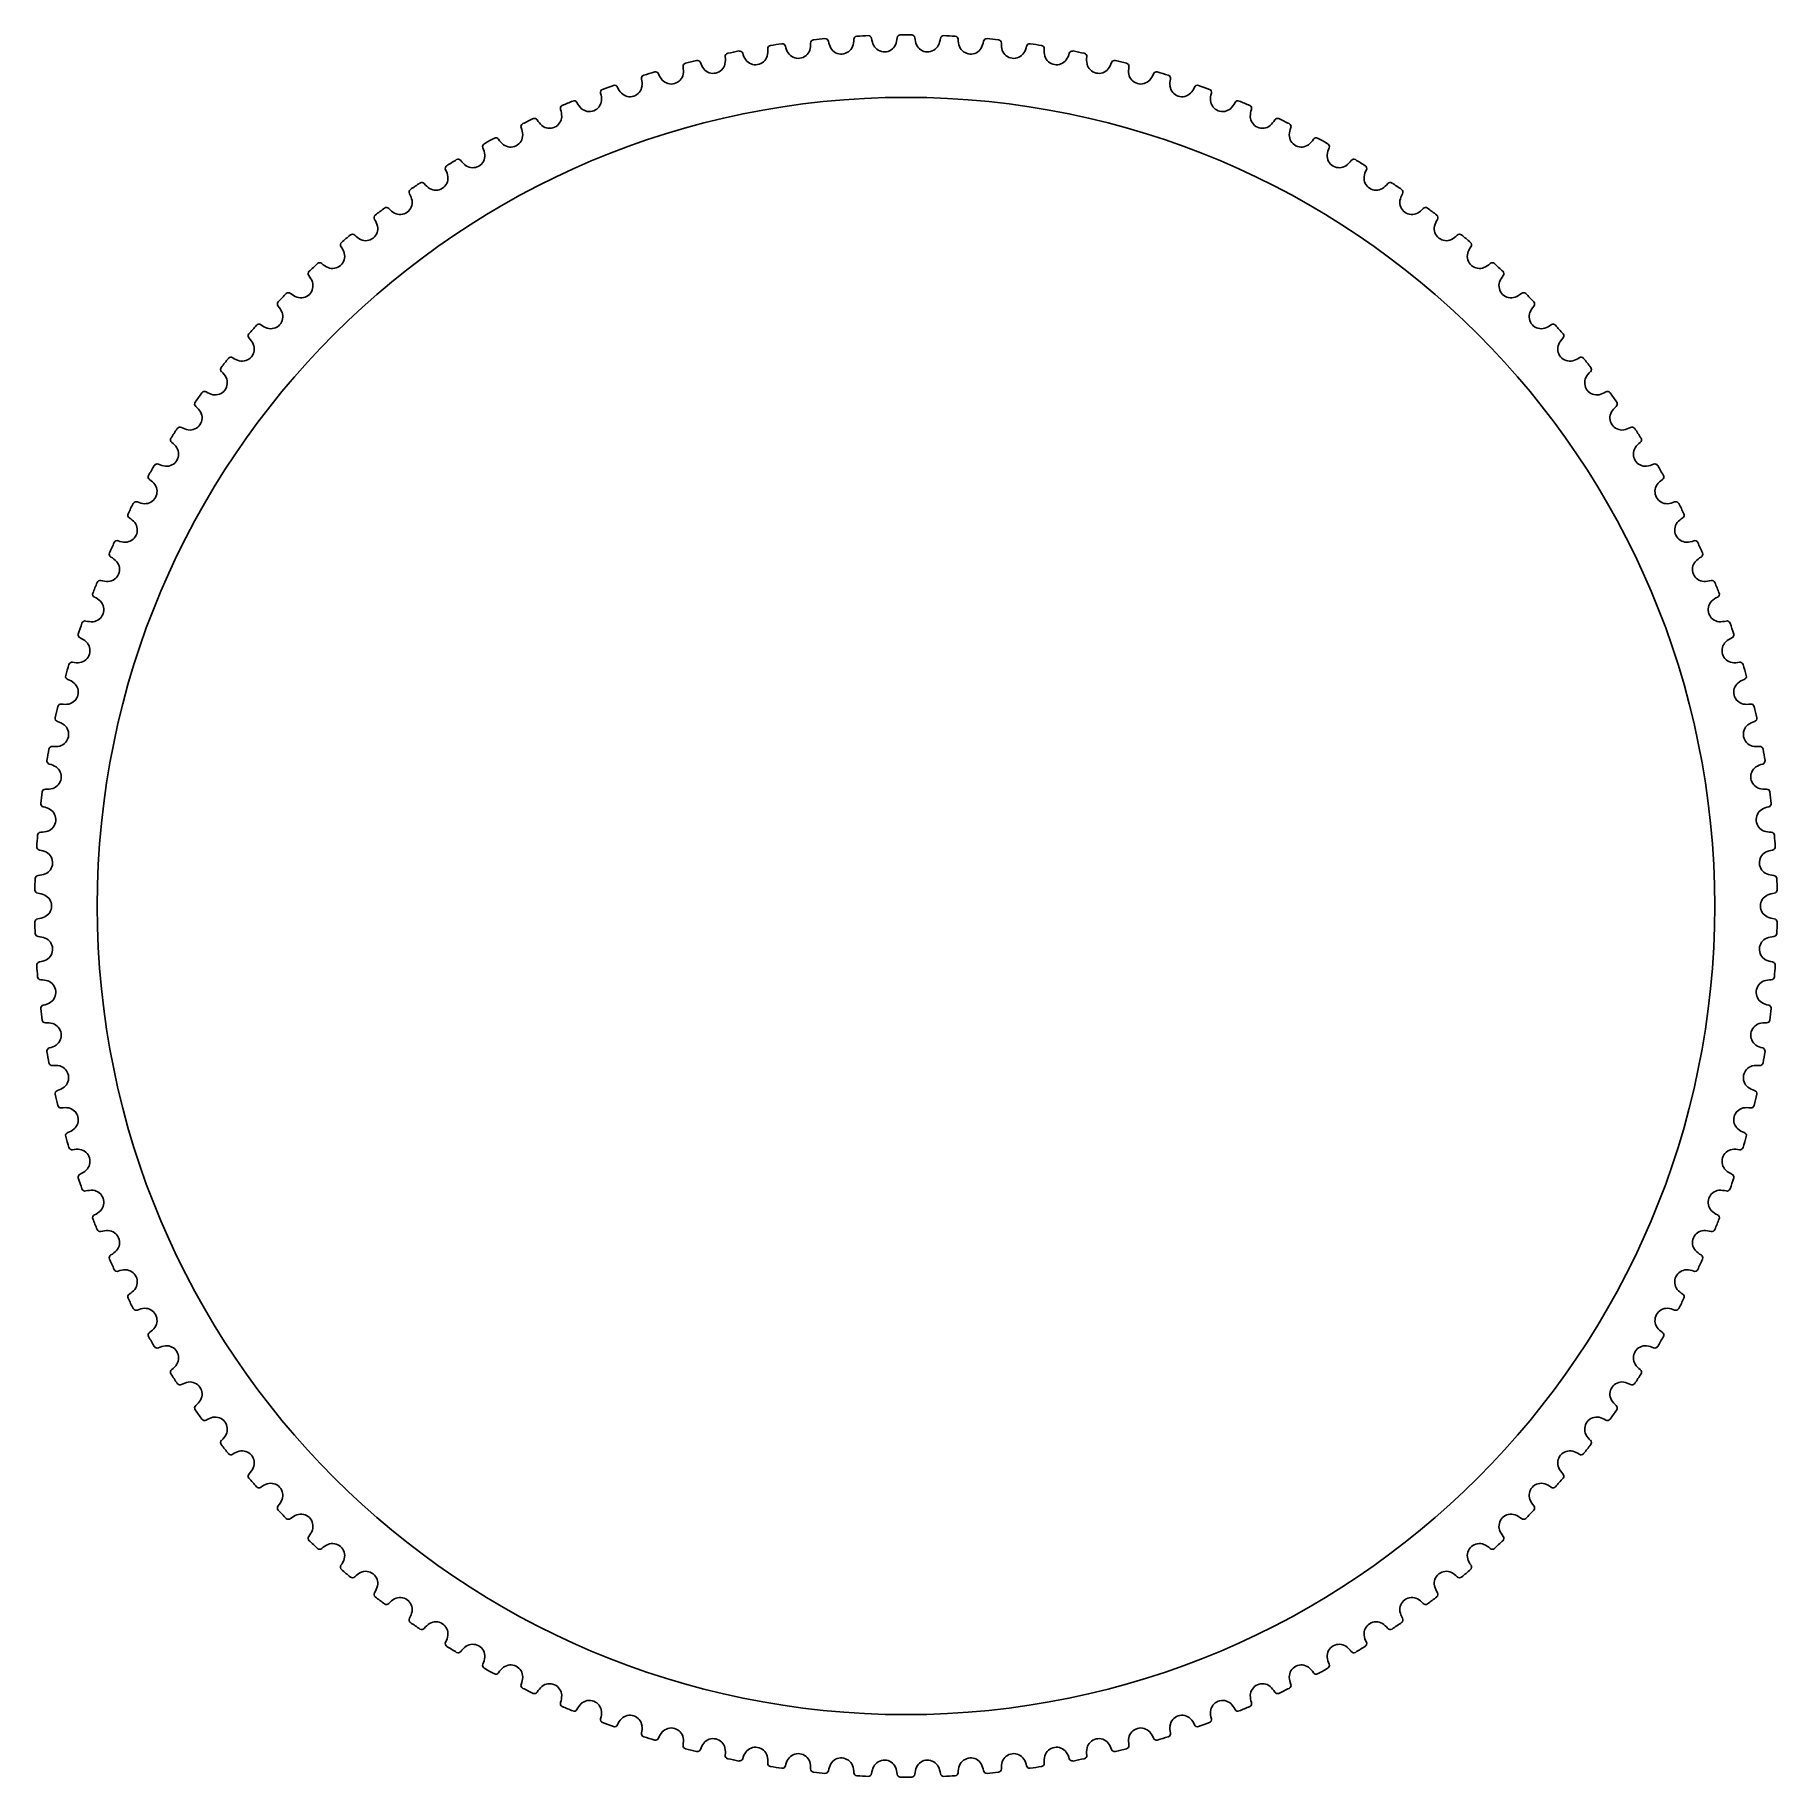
# Model space of a CAD drawing. Header units: millimetres. Extents: x 0.3 to 80, y 0.2 to 80.
import ezdxf

# ---------------------------------------------------------------- set-up
doc = ezdxf.new("R2010")
doc.units = ezdxf.units.MM

msp = doc.modelspace()

# ---------------------------------------------------------------- linework, layer by layer
msp.add_circle((40.107, 40.107), 37)
for centre, radius, start, end in [((35.895, 79.594), 0.15, 97.14286, 179.71145), ((40.106, 40.115), 39.853, 95.33548, 96.09309), ((36.412, 79.646), 0.15, 11.71712, 94.28571), ((36.719, 79.777), 1, -20.09127, -0.81313), ((37.868, 79.755), 0.15, 94.28571, 176.85431), ((40.107, 40.115), 39.853, 92.47834, 93.23595), ((38.387, 79.781), 0.15, 8.85998, 91.42857), ((39.529, 79.918), 1, -173.47258, -154.19445), ((38.7, 79.897), 1, -22.94841, -3.67027), ((39.847, 79.817), 0.15, 91.42857, 173.99716), ((40.107, 40.115), 39.853, 89.6212, 90.3788), ((40.367, 79.817), 0.15, 6.00284, 88.57143), ((41.514, 79.897), 1, -176.32973, -157.05159), ((40.685, 79.918), 1, -25.80555, -6.52742), ((41.827, 79.781), 0.15, 88.57143, 171.14002), ((40.107, 40.115), 39.853, 86.76405, 87.52166), ((42.346, 79.755), 0.15, 3.14569, 85.71429), ((43.496, 79.777), 1, -179.18687, -159.90873), ((43.802, 79.646), 0.15, 85.71429, 168.28288), ((40.108, 40.115), 39.853, 83.90691, 84.66452), ((44.319, 79.594), 0.15, 0.28855, 82.85714), ((30.844, 78.829), 1, -11.51984, 7.7583), ((31.984, 78.978), 0.15, 102.85714, -174.57427), ((40.105, 40.115), 39.853, 101.04977, 101.80738), ((32.493, 79.081), 0.15, 17.43141, 100), ((33.602, 79.387), 1, -164.90116, -145.62302), ((33.222, 79.153), 0.555, -80, -16.56505), ((32.786, 79.243), 1, -14.37698, 4.90116), ((33.932, 79.335), 0.15, 100, -177.43141), ((40.106, 40.115), 39.853, 98.19262, 98.95023), ((34.445, 79.412), 0.15, 14.57427, 97.14286), ((35.568, 79.662), 1, -167.7583, -148.48016), ((35.177, 79.447), 0.555, -146.29209, -82.85714), ((35.177, 79.447), 0.555, -82.85714, -19.42219), ((34.745, 79.559), 1, -17.23413, 2.04401), ((37.545, 79.839), 1, -170.61544, -151.3373), ((37.144, 79.644), 0.555, -149.14923, -85.71429), ((37.144, 79.644), 0.555, -85.71429, -22.27934), ((39.119, 79.743), 0.555, -152.00638, -88.57143), ((39.119, 79.743), 0.555, -88.57143, -25.13648), ((41.095, 79.743), 0.555, -154.86352, -91.42857), ((41.095, 79.743), 0.555, -91.42857, -27.99362), ((43.07, 79.644), 0.555, -157.72066, -94.28571), ((43.07, 79.644), 0.555, -94.28571, -30.85077), ((42.669, 79.839), 1, -28.6627, -9.38456), ((45.469, 79.559), 1, 177.95599, -162.76587), ((45.037, 79.447), 0.555, -160.57781, -97.14286), ((45.037, 79.447), 0.555, -97.14286, -33.70791), ((44.646, 79.662), 1, -31.51984, -12.2417), ((45.769, 79.412), 0.15, 82.85714, 165.42573), ((40.108, 40.115), 39.853, 81.04977, 81.80738), ((46.282, 79.335), 0.15, -2.56859, 80), ((47.429, 79.243), 1, 175.09884, -165.62302), ((46.992, 79.153), 0.555, -163.43495, -100), ((46.612, 79.387), 1, -34.37698, -15.09884), ((47.721, 79.081), 0.15, 80, 162.56859), ((40.109, 40.115), 39.853, 78.19262, 78.95023), ((48.23, 78.978), 0.15, -5.42573, 77.14286), ((49.37, 78.829), 1, 172.2417, -168.48016), ((40.105, 40.115), 39.853, 106.76405, 107.52166), ((28.65, 78.13), 0.15, 23.14569, 105.71429), ((29.723, 78.544), 1, -159.18687, -139.90873), ((29.369, 78.273), 0.555, -74.28571, -10.85077), ((30.057, 78.525), 0.15, 105.71429, -171.71712), ((28.925, 78.319), 1, -8.6627, 10.61544), ((40.105, 40.115), 39.853, 103.90691, 104.66452), ((30.56, 78.653), 0.15, 20.28855, 102.85714), ((31.652, 79.014), 1, -162.04401, -142.76587), ((31.285, 78.761), 0.555, -140.57781, -77.14286), ((31.285, 78.761), 0.555, -77.14286, -13.70791), ((33.222, 79.153), 0.555, -143.43495, -80), ((46.992, 79.153), 0.555, -100, -36.56505), ((48.93, 78.761), 0.555, -166.29209, -102.85714), ((48.93, 78.761), 0.555, -102.85714, -39.42219), ((48.562, 79.014), 1, -37.23413, -17.95599), ((49.654, 78.653), 0.15, 77.14286, 159.71145), ((40.109, 40.115), 39.853, 75.33548, 76.09309), ((50.158, 78.525), 0.15, -8.28288, 74.28571), ((51.289, 78.319), 1, 169.38456, -171.3373), ((50.845, 78.273), 0.555, -169.14923, -105.71429), ((50.491, 78.544), 1, -40.09127, -20.81313), ((51.564, 78.13), 0.15, 74.28571, 156.85431), ((40.109, 40.115), 39.853, 72.47834, 73.23595), ((26.281, 77.334), 0.15, 111.42857, -166.00284), ((40.104, 40.115), 39.853, 109.6212, 110.3788), ((26.769, 77.511), 0.15, 26.00284, 108.57143), ((27.82, 77.978), 1, -156.32973, -137.05159), ((27.48, 77.691), 0.555, -71.42857, -7.99362), ((28.154, 77.976), 0.15, 108.57143, -168.85998), ((27.034, 77.714), 1, -5.80555, 13.47258), ((29.369, 78.273), 0.555, -137.72066, -74.28571), ((50.845, 78.273), 0.555, -105.71429, -42.27934), ((52.06, 77.976), 0.15, -11.14002, 71.42857), ((53.18, 77.714), 1, 166.52742, -174.19445), ((52.734, 77.691), 0.555, -172.00638, -108.57143), ((52.394, 77.978), 1, -42.94841, -23.67027), ((53.445, 77.511), 0.15, 71.42857, 153.99716), ((40.11, 40.115), 39.853, 69.6212, 70.3788), ((53.933, 77.334), 0.15, -13.99716, 68.57143), ((24.443, 76.598), 0.15, 114.28571, -163.14569), ((23.355, 76.226), 1, -0.09127, 19.18687), ((40.104, 40.114), 39.853, 112.47834, 113.23595), ((24.922, 76.8), 0.15, 28.85998, 111.42857), ((25.948, 77.319), 1, -153.47258, -134.19445), ((25.622, 77.014), 0.555, -132.00638, -68.57143), ((25.622, 77.014), 0.555, -68.57143, -5.13648), ((25.176, 77.016), 1, -2.94841, 16.32973), ((27.48, 77.691), 0.555, -134.86352, -71.42857), ((52.734, 77.691), 0.555, -108.57143, -45.13648), ((55.038, 77.016), 1, 163.67027, -177.05159), ((54.592, 77.014), 0.555, -174.86352, -111.42857), ((54.592, 77.014), 0.555, -111.42857, -47.99362), ((54.266, 77.319), 1, -45.80555, -26.52742), ((55.293, 76.8), 0.15, 68.57143, 151.14002), ((40.11, 40.114), 39.853, 66.76405, 67.52166), ((55.771, 76.598), 0.15, -16.85431, 65.71429), ((56.859, 76.226), 1, 160.81313, -179.90873), ((22.643, 75.772), 0.15, 117.14286, -160.28855), ((40.104, 40.114), 39.853, 115.33548, 116.09309), ((23.111, 75.997), 0.15, 31.71712, 114.28571), ((24.11, 76.567), 1, -150.61544, -131.3373), ((23.8, 76.246), 0.555, -129.14923, -65.71429), ((23.8, 76.246), 0.555, -65.71429, -2.27934), ((56.414, 76.246), 0.555, -177.72066, -114.28571), ((56.414, 76.246), 0.555, -114.28571, -50.85077), ((56.104, 76.567), 1, -48.6627, -29.38456), ((57.103, 75.997), 0.15, 65.71429, 148.28288), ((40.11, 40.114), 39.853, 63.90691, 64.66452), ((57.571, 75.772), 0.15, -19.71145, 62.85714), ((20.887, 74.857), 0.15, 120, -157.43141), ((40.103, 40.114), 39.853, 118.19262, 118.95023), ((21.344, 75.106), 0.15, 34.57427, 117.14286), ((22.313, 75.724), 1, -147.7583, -128.48016), ((22.019, 75.389), 0.555, -126.29209, -62.85714), ((22.019, 75.389), 0.555, -62.85714, 0.57781), ((21.575, 75.346), 1, 2.76587, 22.04401), ((58.639, 75.346), 1, 157.95599, 177.23413), ((58.195, 75.389), 0.555, 179.42219, -117.14286), ((58.195, 75.389), 0.555, -117.14286, -53.70791), ((57.901, 75.724), 1, -51.51984, -32.2417), ((58.87, 75.106), 0.15, 62.85714, 145.42573), ((40.111, 40.114), 39.853, 61.04977, 61.80738), ((59.327, 74.857), 0.15, -22.56859, 60), ((40.103, 40.114), 39.853, 121.04977, 121.80738), ((19.622, 74.127), 0.15, 37.43141, 120), ((20.56, 74.793), 1, -144.90116, -125.62302), ((20.283, 74.443), 0.555, -60, 3.43495), ((19.842, 74.379), 1, 5.62302, 24.90116), ((59.931, 74.443), 0.555, 176.56505, -120), ((60.372, 74.379), 1, 155.09884, 174.37698), ((59.654, 74.793), 1, -54.37698, -35.09884), ((60.592, 74.127), 0.15, 60, 142.56859), ((40.111, 40.114), 39.853, 58.19262, 58.95023), ((18.596, 73.412), 0.555, -57.14286, 6.29209), ((19.179, 73.856), 0.15, 122.85714, -154.57427), ((18.159, 73.326), 1, 8.48016, 27.7583), ((20.283, 74.443), 0.555, -123.43495, -60), ((59.931, 74.443), 0.555, -120, -56.56505), ((61.618, 73.412), 0.555, 173.70791, -122.85714), ((62.055, 73.326), 1, 152.2417, 171.51984), ((61.035, 73.856), 0.15, -25.42573, 57.14286), ((17.523, 72.771), 0.15, 125.71429, -151.71712), ((16.53, 72.19), 1, 11.3373, 30.61544), ((40.103, 40.114), 39.853, 123.90691, 124.66452), ((17.952, 73.063), 0.15, 40.28855, 122.85714), ((18.855, 73.775), 1, -142.04401, -122.76587), ((18.596, 73.412), 0.555, -120.57781, -57.14286), ((61.618, 73.412), 0.555, -122.85714, -59.42219), ((61.359, 73.775), 1, -57.23413, -37.95599), ((62.262, 73.063), 0.15, 57.14286, 139.71145), ((40.112, 40.114), 39.853, 55.33548, 56.09309), ((63.684, 72.19), 1, 149.38456, 168.6627), ((62.691, 72.771), 0.15, -28.28288, 54.28571), ((40.102, 40.113), 39.853, 126.76405, 127.52166), ((16.337, 71.918), 0.15, 43.14569, 125.71429), ((17.203, 72.674), 1, -139.18687, -119.90873), ((16.963, 72.299), 0.555, -117.72066, -54.28571), ((16.963, 72.299), 0.555, -54.28571, 9.14923), ((63.251, 72.299), 0.555, 170.85077, -125.71429), ((63.251, 72.299), 0.555, -125.71429, -62.27934), ((63.011, 72.674), 1, -60.09127, -40.81313), ((63.877, 71.918), 0.15, 54.28571, 136.85431), ((40.112, 40.113), 39.853, 52.47834, 53.23595), ((15.387, 71.105), 0.555, -51.42857, 12.00638), ((15.923, 71.604), 0.15, 128.57143, -148.85998), ((14.96, 70.975), 1, 14.19445, 33.47258), ((64.827, 71.105), 0.555, 167.99362, -128.57143), ((65.254, 70.975), 1, 146.52742, 165.80555), ((64.291, 71.604), 0.15, -31.14002, 51.42857), ((14.383, 70.36), 0.15, 131.42857, -146.00284), ((13.453, 69.684), 1, 17.05159, 36.32973), ((40.102, 40.113), 39.853, 129.6212, 130.3788), ((14.781, 70.694), 0.15, 46.00284, 128.57143), ((15.608, 71.492), 1, -136.32973, -117.05159), ((15.387, 71.105), 0.555, -114.86352, -51.42857), ((64.827, 71.105), 0.555, -128.57143, -65.13648), ((64.606, 71.492), 1, -62.94841, -43.67027), ((65.433, 70.694), 0.15, 51.42857, 133.99716), ((40.112, 40.113), 39.853, 49.6212, 50.3788), ((66.761, 69.684), 1, 143.67027, 162.94841), ((65.831, 70.36), 0.15, -33.99716, 48.57143), ((40.102, 40.113), 39.853, 132.47834, 133.23595), ((13.288, 69.393), 0.15, 48.85998, 131.42857), ((14.074, 70.232), 1, -133.47258, -114.19445), ((13.872, 69.834), 0.555, -112.00638, -48.57143), ((13.872, 69.834), 0.555, -48.57143, 14.86352), ((66.342, 69.834), 0.555, 165.13648, -131.42857), ((66.342, 69.834), 0.555, -131.42857, -67.99362), ((66.14, 70.232), 1, -65.80555, -46.52742), ((66.926, 69.393), 0.15, 48.57143, 131.14002), ((40.112, 40.113), 39.853, 46.76405, 47.52166), ((12.907, 69.04), 0.15, 134.28571, -143.14569), ((12.012, 68.318), 1, 19.90873, 39.18687), ((12.423, 68.49), 0.555, -45.71429, 17.72066), ((67.791, 68.49), 0.555, 162.27934, -134.28571), ((68.202, 68.318), 1, 140.81313, 160.09127), ((67.307, 69.04), 0.15, -36.85431, 45.71429), ((40.101, 40.113), 39.853, 135.33548, 136.09309), ((11.861, 68.02), 0.15, 51.71712, 134.28571), ((12.605, 68.897), 1, -130.61544, -111.3373), ((12.423, 68.49), 0.555, -109.14923, -45.71429), ((67.791, 68.49), 0.555, -134.28571, -70.85077), ((67.609, 68.897), 1, -68.6627, -49.38456), ((68.353, 68.02), 0.15, 45.71429, 128.28288), ((40.113, 40.113), 39.853, 43.90691, 44.66452), ((11.498, 67.648), 0.15, 137.14286, -140.28855), ((10.64, 66.883), 1, 22.76587, 42.04401), ((11.043, 67.075), 0.555, -42.85714, 20.57781), ((69.171, 67.075), 0.555, 159.42219, -137.14286), ((69.574, 66.883), 1, 137.95599, 157.23413), ((68.716, 67.648), 0.15, -39.71145, 42.85714), ((10.161, 66.188), 0.15, 140, -137.43141), ((40.101, 40.112), 39.853, 138.19262, 138.95023), ((10.505, 66.577), 0.15, 54.57427, 137.14286), ((11.204, 67.49), 1, -127.7583, -108.48016), ((11.043, 67.075), 0.555, -106.29209, -42.85714), ((69.171, 67.075), 0.555, -137.14286, -73.70791), ((69.01, 67.49), 1, -71.51984, -52.2417), ((69.709, 66.577), 0.15, 42.85714, 125.42573), ((40.113, 40.112), 39.853, 41.04977, 41.80738), ((70.053, 66.188), 0.15, -42.56859, 40), ((9.342, 65.381), 1, 25.62302, 44.90116), ((9.735, 65.592), 0.555, -40, 23.43495), ((70.479, 65.592), 0.555, 156.56505, -140), ((70.872, 65.381), 1, 135.09884, 154.37698), ((8.898, 64.663), 0.15, 142.85714, -134.57427), ((40.101, 40.112), 39.853, 141.04977, 141.80738), ((9.222, 65.069), 0.15, 57.43141, 140), ((9.875, 66.016), 1, -124.90116, -105.62302), ((9.735, 65.592), 0.555, -103.43495, -40), ((70.479, 65.592), 0.555, -140, -76.56505), ((70.339, 66.016), 1, -74.37698, -55.09884), ((70.992, 65.069), 0.15, 40, 122.56859), ((40.113, 40.112), 39.853, 38.19262, 38.95023), ((71.316, 64.663), 0.15, -45.42573, 37.14286), ((8.121, 63.816), 1, 28.48016, 47.7583), ((8.502, 64.047), 0.555, -37.14286, 26.29209), ((71.712, 64.047), 0.555, 153.70791, -142.85714), ((72.093, 63.816), 1, 132.2417, 151.51984), ((7.713, 63.077), 0.15, 145.71429, -131.71712), ((40.101, 40.112), 39.853, 143.90691, 144.66452), ((8.016, 63.499), 0.15, 60.28855, 142.85714), ((8.621, 64.476), 1, -122.04401, -102.76587), ((8.502, 64.047), 0.555, -100.57781, -37.14286), ((71.712, 64.047), 0.555, -142.85714, -79.42219), ((71.593, 64.476), 1, -77.23413, -57.95599), ((72.198, 63.499), 0.15, 37.14286, 119.71145), ((40.114, 40.112), 39.853, 35.33548, 36.09309), ((72.501, 63.077), 0.15, -48.28288, 34.28571), ((6.979, 62.192), 1, 31.3373, 50.61544), ((7.348, 62.442), 0.555, -34.28571, 29.14923), ((72.866, 62.442), 0.555, 150.85077, -145.71429), ((73.235, 62.192), 1, 129.38456, 148.6627), ((6.609, 61.433), 0.15, 148.57143, -128.85998), ((40.1, 40.111), 39.853, 146.76405, 147.52166), ((6.89, 61.87), 0.15, 63.14569, 145.71429), ((7.446, 62.877), 1, -119.18687, -99.90873), ((7.348, 62.442), 0.555, -97.72066, -34.28571), ((72.866, 62.442), 0.555, -145.71429, -82.27934), ((72.768, 62.877), 1, -80.09127, -60.81313), ((73.324, 61.87), 0.15, 34.28571, 116.85431), ((40.114, 40.111), 39.853, 32.47834, 33.23595), ((73.606, 61.433), 0.15, -51.14002, 31.42857), ((5.919, 60.513), 1, 34.19445, 53.47258), ((6.276, 60.781), 0.555, -31.42857, 32.00638), ((73.938, 60.781), 0.555, 147.99362, -148.57143), ((74.295, 60.513), 1, 126.52742, 145.80555), ((5.587, 59.737), 0.15, 151.42857, -126.00284), ((40.1, 40.111), 39.853, 149.6212, 150.3788), ((5.847, 60.187), 0.15, 66.00284, 148.57143), ((6.351, 61.22), 1, -116.32973, -97.05159), ((6.276, 60.781), 0.555, -94.86352, -31.42857), ((73.938, 60.781), 0.555, -148.57143, -85.13648), ((73.863, 61.22), 1, -82.94841, -63.67027), ((74.367, 60.187), 0.15, 31.42857, 113.99716), ((40.114, 40.111), 39.853, 29.6212, 30.3788), ((74.627, 59.737), 0.15, -53.99716, 28.57143), ((4.945, 58.784), 1, 37.05159, 56.32973), ((5.287, 59.069), 0.555, -28.57143, 34.86352), ((74.927, 59.069), 0.555, 145.13648, -151.42857), ((75.27, 58.784), 1, 123.67027, 142.94841), ((40.1, 40.111), 39.853, 152.47834, 153.23595), ((4.889, 58.454), 0.15, 68.85998, 151.42857), ((5.341, 59.512), 1, -113.47258, -94.19445), ((5.287, 59.069), 0.555, -92.00638, -28.57143), ((74.927, 59.069), 0.555, -151.42857, -87.99362), ((74.873, 59.512), 1, -85.80555, -66.52742), ((75.326, 58.454), 0.15, 28.57143, 111.14002), ((40.114, 40.111), 39.853, 26.76405, 27.52166), ((4.652, 57.992), 0.15, 154.28571, -123.14569), ((4.057, 57.008), 1, 39.90873, 59.18687), ((4.385, 57.31), 0.555, -25.71429, 37.72066), ((75.829, 57.31), 0.555, 142.27934, -154.28571), ((76.157, 57.008), 1, 120.81313, 140.09127), ((75.563, 57.992), 0.15, -56.85431, 25.71429), ((40.1, 40.11), 39.853, 155.33548, 156.09309), ((4.018, 56.676), 0.15, 71.71712, 154.28571), ((4.417, 57.754), 1, -110.61544, -91.3373), ((4.385, 57.31), 0.555, -89.14923, -25.71429), ((75.829, 57.31), 0.555, -154.28571, -90.85077), ((75.797, 57.754), 1, -88.6627, -69.38456), ((76.196, 56.676), 0.15, 25.71429, 108.28288), ((40.114, 40.11), 39.853, 23.90691, 24.66452), ((3.804, 56.203), 0.15, 157.14286, -120.28855), ((3.26, 55.19), 1, 42.76587, 62.04401), ((3.572, 55.508), 0.555, -22.85714, 40.57781), ((76.642, 55.508), 0.555, 139.42219, -157.14286), ((76.954, 55.19), 1, 117.95599, 137.23413), ((76.41, 56.203), 0.15, -59.71145, 22.85714), ((3.572, 55.508), 0.555, -86.29209, -22.85714), ((76.642, 55.508), 0.555, -157.14286, -93.70791), ((3.047, 54.373), 0.15, 160, -117.43141), ((40.1, 40.11), 39.853, 158.19262, 158.95023), ((2.554, 53.334), 1, 45.62302, 64.90116), ((3.237, 54.857), 0.15, 74.57427, 157.14286), ((3.582, 55.954), 1, -107.7583, -88.48016), ((76.632, 55.954), 1, -91.51984, -72.2417), ((76.977, 54.857), 0.15, 22.85714, 105.42573), ((77.66, 53.334), 1, 115.09884, 134.37698), ((40.114, 40.11), 39.853, 21.04977, 21.80738), ((77.167, 54.373), 0.15, -62.56859, 20), ((2.85, 53.667), 0.555, -83.43495, -20), ((2.85, 53.667), 0.555, -20, 43.43495), ((77.364, 53.667), 0.555, 136.56505, -160), ((77.364, 53.667), 0.555, -160, -96.56505), ((40.1, 40.11), 39.853, 161.04977, 161.80738), ((2.547, 53), 0.15, 77.43141, 160), ((2.837, 54.113), 1, -104.90116, -85.62302), ((77.377, 54.113), 1, -94.37698, -75.09884), ((77.667, 53), 0.15, 20, 102.56859), ((40.115, 40.11), 39.853, 18.19262, 18.95023), ((2.382, 52.508), 0.15, 162.85714, -114.57427), ((1.941, 51.446), 1, 48.48016, 67.7583), ((2.22, 51.794), 0.555, -17.14286, 46.29209), ((77.994, 51.794), 0.555, 133.70791, -162.85714), ((78.273, 51.446), 1, 112.2417, 131.51984), ((77.832, 52.508), 0.15, -65.42573, 17.14286), ((40.099, 40.109), 39.853, 163.90691, 164.66452), ((1.951, 51.112), 0.15, 80.28855, 162.85714), ((2.185, 52.238), 1, -102.04401, -82.76587), ((2.22, 51.794), 0.555, -80.57781, -17.14286), ((77.994, 51.794), 0.555, -162.85714, -99.42219), ((78.029, 52.238), 1, -97.23413, -77.95599), ((78.263, 51.112), 0.15, 17.14286, 99.71145), ((40.115, 40.109), 39.853, 15.33548, 16.09309), ((1.811, 50.612), 0.15, 165.71429, -111.71712), ((1.423, 49.529), 1, 51.3373, 70.61544), ((1.685, 49.89), 0.555, -14.28571, 49.14923), ((78.529, 49.89), 0.555, 130.85077, -165.71429), ((78.791, 49.529), 1, 109.38456, 128.6627), ((78.403, 50.612), 0.15, -68.28288, 14.28571), ((1.685, 49.89), 0.555, -77.72066, -14.28571), ((78.529, 49.89), 0.555, -165.71429, -102.27934), ((1.335, 48.69), 0.15, 168.57143, -108.85998), ((40.099, 40.109), 39.853, 166.76405, 167.52166), ((1.45, 49.197), 0.15, 83.14569, 165.71429), ((1.628, 50.333), 1, -99.18687, -79.90873), ((78.586, 50.333), 1, -100.09127, -80.81313), ((78.764, 49.197), 0.15, 14.28571, 96.85431), ((40.115, 40.109), 39.853, 12.47834, 13.23595), ((78.879, 48.69), 0.15, -71.14002, 11.42857), ((1.002, 47.59), 1, 54.19445, 73.47258), ((1.245, 47.963), 0.555, -74.86352, -11.42857), ((1.245, 47.963), 0.555, -11.42857, 52.00638), ((78.969, 47.963), 0.555, 127.99362, -168.57143), ((78.969, 47.963), 0.555, -168.57143, -105.13648), ((79.212, 47.59), 1, 106.52742, 125.80555), ((40.099, 40.108), 39.853, 169.6212, 170.3788), ((1.045, 47.258), 0.15, 86.00284, 168.57143), ((1.166, 48.402), 1, -96.32973, -77.05159), ((79.048, 48.402), 1, -102.94841, -83.67027), ((79.169, 47.258), 0.15, 11.42857, 93.99716), ((40.115, 40.108), 39.853, 9.6212, 10.3788), ((0.955, 46.747), 0.15, 171.42857, -106.00284), ((0.677, 45.631), 1, 57.05159, 76.32973), ((0.902, 46.016), 0.555, -8.57143, 54.86352), ((79.312, 46.016), 0.555, 125.13648, -171.42857), ((79.537, 45.631), 1, 103.67027, 122.94841), ((79.259, 46.747), 0.15, -73.99716, 8.57143), ((0.737, 45.302), 0.15, 88.85998, 171.42857), ((0.801, 46.451), 1, -93.47258, -74.19445), ((0.902, 46.016), 0.555, -72.00638, -8.57143), ((79.312, 46.016), 0.555, -171.42857, -107.99362), ((79.413, 46.451), 1, -105.80555, -86.52742), ((79.477, 45.302), 0.15, 8.57143, 91.14002), ((0.673, 44.787), 0.15, 174.28571, -103.14569), ((40.099, 40.108), 39.853, 172.47834, 173.23595), ((79.541, 44.787), 0.15, -76.85431, 5.71429), ((40.115, 40.108), 39.853, 6.76405, 7.52166), ((0.451, 43.659), 1, 59.90873, 79.18687), ((0.656, 44.055), 0.555, -69.14923, -5.71429), ((0.656, 44.055), 0.555, -5.71429, 57.72066), ((79.558, 44.055), 0.555, 122.27934, -174.28571), ((79.558, 44.055), 0.555, -174.28571, -110.85077), ((79.763, 43.659), 1, 100.81313, 120.09127), ((40.099, 40.108), 39.853, 175.33548, 176.09309), ((0.527, 43.334), 0.15, 91.71712, 174.28571), ((0.534, 44.483), 1, -90.61544, -71.3373), ((79.681, 44.483), 1, -108.6627, -89.38456), ((79.687, 43.334), 0.15, 5.71429, 88.28288), ((40.115, 40.108), 39.853, 3.90691, 4.66452), ((0.489, 42.816), 0.15, 177.14286, -100.28855), ((0.323, 41.678), 1, 62.76587, 82.04401), ((0.508, 42.083), 0.555, -2.85714, 60.57781), ((79.706, 42.083), 0.555, 119.42219, -177.14286), ((79.891, 41.678), 1, 97.95599, 117.23413), ((79.726, 42.816), 0.15, -79.71145, 2.85714), ((0.416, 41.357), 0.15, 94.57427, 177.14286), ((0.365, 42.505), 1, -87.7583, -68.48016), ((0.508, 42.083), 0.555, -66.29209, -2.85714), ((79.706, 42.083), 0.555, -177.14286, -113.70791), ((79.849, 42.505), 1, -111.51984, -92.2417), ((79.798, 41.357), 0.15, 2.85714, 85.42573), ((40.099, 40.107), 39.853, 178.19262, 178.95023), ((0.403, 40.837), 0.15, 180, -97.43141), ((0.294, 39.693), 1, 65.62302, 84.90116), ((79.92, 39.693), 1, 95.09884, 114.37698), ((79.811, 40.837), 0.15, -82.56859, 0), ((40.115, 40.107), 39.853, 1.04977, 1.80738), ((0.459, 40.107), 0.555, 0, 63.43495), ((0.459, 40.107), 0.555, -63.43495, 0), ((79.755, 40.107), 0.555, 116.56505, 180), ((79.755, 40.107), 0.555, 180, -116.56505), ((0.403, 39.377), 0.15, 97.43141, 180), ((40.099, 40.107), 39.853, -178.95023, -178.19262), ((0.294, 40.521), 1, -84.90116, -65.62302), ((79.92, 40.521), 1, -114.37698, -95.09884), ((79.811, 39.377), 0.15, 0, 82.56859), ((40.115, 40.107), 39.853, -1.80738, -1.04977), ((0.416, 38.857), 0.15, -177.14286, -94.57427), ((0.365, 37.709), 1, 68.48016, 87.7583), ((0.508, 38.131), 0.555, 2.85714, 66.29209), ((79.706, 38.131), 0.555, 113.70791, 177.14286), ((79.849, 37.709), 1, 92.2417, 111.51984), ((79.798, 38.857), 0.15, -85.42573, -2.85714), ((0.489, 37.399), 0.15, 100.28855, -177.14286), ((0.323, 38.536), 1, -82.04401, -62.76587), ((0.508, 38.131), 0.555, -60.57781, 2.85714), ((79.706, 38.131), 0.555, 177.14286, -119.42219), ((79.891, 38.536), 1, -117.23413, -97.95599), ((79.726, 37.399), 0.15, -2.85714, 79.71145), ((40.099, 40.106), 39.853, -176.09309, -175.33548), ((0.527, 36.88), 0.15, -174.28571, -91.71712), ((0.534, 35.731), 1, 71.3373, 90.61544), ((0.656, 36.159), 0.555, 5.71429, 69.14923), ((79.558, 36.159), 0.555, 110.85077, 174.28571), ((79.681, 35.731), 1, 89.38456, 108.6627), ((79.687, 36.88), 0.15, -88.28288, -5.71429), ((40.115, 40.106), 39.853, -4.66452, -3.90691), ((0.656, 36.159), 0.555, -57.72066, 5.71429), ((79.558, 36.159), 0.555, 174.28571, -122.27934), ((0.673, 35.427), 0.15, 103.14569, -174.28571), ((40.099, 40.106), 39.853, -173.23595, -172.47834), ((0.451, 36.555), 1, -79.18687, -59.90873), ((79.763, 36.555), 1, -120.09127, -100.81313), ((79.541, 35.427), 0.15, -5.71429, 76.85431), ((40.115, 40.106), 39.853, -7.52166, -6.76405), ((0.737, 34.912), 0.15, -171.42857, -88.85998), ((0.801, 33.763), 1, 74.19445, 93.47258), ((0.902, 34.198), 0.555, 8.57143, 72.00638), ((0.902, 34.198), 0.555, -54.86352, 8.57143), ((79.312, 34.198), 0.555, 171.42857, -125.13648), ((79.312, 34.198), 0.555, 107.99362, 171.42857), ((79.413, 33.763), 1, 86.52742, 105.80555), ((79.477, 34.912), 0.15, -91.14002, -8.57143), ((0.955, 33.467), 0.15, 106.00284, -171.42857), ((0.677, 34.583), 1, -76.32973, -57.05159), ((79.537, 34.583), 1, -122.94841, -103.67027), ((79.259, 33.467), 0.15, -8.57143, 73.99716), ((40.099, 40.106), 39.853, -170.3788, -169.6212), ((1.045, 32.956), 0.15, -168.57143, -86.00284), ((1.166, 31.812), 1, 77.05159, 96.32973), ((1.245, 32.251), 0.555, 11.42857, 74.86352), ((78.969, 32.251), 0.555, 105.13648, 168.57143), ((79.048, 31.812), 1, 83.67027, 102.94841), ((79.169, 32.956), 0.15, -93.99716, -11.42857), ((40.115, 40.106), 39.853, -10.3788, -9.6212), ((1.245, 32.251), 0.555, -52.00638, 11.42857), ((78.969, 32.251), 0.555, 168.57143, -127.99362), ((1.335, 31.524), 0.15, 108.85998, -168.57143), ((40.099, 40.105), 39.853, -167.52166, -166.76405), ((1.002, 32.625), 1, -73.47258, -54.19445), ((79.212, 32.625), 1, -125.80555, -106.52742), ((40.115, 40.105), 39.853, -13.23595, -12.47834), ((78.879, 31.524), 0.15, -11.42857, 71.14002), ((1.45, 31.017), 0.15, -165.71429, -83.14569), ((1.628, 29.881), 1, 79.90873, 99.18687), ((1.685, 30.324), 0.555, 14.28571, 77.72066), ((1.685, 30.324), 0.555, -49.14923, 14.28571), ((78.529, 30.324), 0.555, 165.71429, -130.85077), ((78.529, 30.324), 0.555, 102.27934, 165.71429), ((78.586, 29.881), 1, 80.81313, 100.09127), ((78.764, 31.017), 0.15, -96.85431, -14.28571), ((1.811, 29.602), 0.15, 111.71712, -165.71429), ((40.099, 40.105), 39.853, -164.66452, -163.90691), ((1.423, 30.685), 1, -70.61544, -51.3373), ((78.791, 30.685), 1, -128.6627, -109.38456), ((40.115, 40.105), 39.853, -16.09309, -15.33548), ((78.403, 29.602), 0.15, -14.28571, 68.28288), ((1.951, 29.102), 0.15, -162.85714, -80.28855), ((2.185, 27.976), 1, 82.76587, 102.04401), ((2.22, 28.421), 0.555, 17.14286, 80.57781), ((77.994, 28.421), 0.555, 99.42219, 162.85714), ((78.029, 27.976), 1, 77.95599, 97.23413), ((78.263, 29.102), 0.15, -99.71145, -17.14286), ((1.941, 28.768), 1, -67.7583, -48.48016), ((2.22, 28.421), 0.555, -46.29209, 17.14286), ((77.994, 28.421), 0.555, 162.85714, -133.70791), ((78.273, 28.768), 1, -131.51984, -112.2417), ((2.382, 27.706), 0.15, 114.57427, -162.85714), ((40.1, 40.105), 39.853, -161.80738, -161.04977), ((2.547, 27.214), 0.15, -160, -77.43141), ((77.667, 27.214), 0.15, -102.56859, -20), ((40.115, 40.105), 39.853, -18.95023, -18.19262), ((77.832, 27.706), 0.15, -17.14286, 65.42573), ((2.837, 26.101), 1, 85.62302, 104.90116), ((2.85, 26.547), 0.555, 20, 83.43495), ((2.85, 26.547), 0.555, -43.43495, 20), ((77.364, 26.547), 0.555, 160, -136.56505), ((77.364, 26.547), 0.555, 96.56505, 160), ((77.377, 26.101), 1, 75.09884, 94.37698), ((3.047, 25.841), 0.15, 117.43141, -160), ((40.1, 40.104), 39.853, -158.95023, -158.19262), ((2.554, 26.88), 1, -64.90116, -45.62302), ((77.66, 26.88), 1, -134.37698, -115.09884), ((40.114, 40.104), 39.853, -21.80738, -21.04977), ((77.167, 25.841), 0.15, -20, 62.56859), ((3.237, 25.358), 0.15, -157.14286, -74.57427), ((3.582, 24.261), 1, 88.48016, 107.7583), ((3.572, 24.706), 0.555, 22.85714, 86.29209), ((3.572, 24.706), 0.555, -40.57781, 22.85714), ((76.642, 24.706), 0.555, 157.14286, -139.42219), ((76.642, 24.706), 0.555, 93.70791, 157.14286), ((76.632, 24.261), 1, 72.2417, 91.51984), ((76.977, 25.358), 0.15, -105.42573, -22.85714), ((3.804, 24.012), 0.15, 120.28855, -157.14286), ((40.1, 40.104), 39.853, -156.09309, -155.33548), ((3.26, 25.024), 1, -62.04401, -42.76587), ((76.954, 25.024), 1, -137.23413, -117.95599), ((40.114, 40.104), 39.853, -24.66452, -23.90691), ((76.41, 24.012), 0.15, -22.85714, 59.71145), ((4.018, 23.538), 0.15, -154.28571, -71.71712), ((4.417, 22.46), 1, 91.3373, 110.61544), ((4.385, 22.904), 0.555, 25.71429, 89.14923), ((4.385, 22.904), 0.555, -37.72066, 25.71429), ((75.829, 22.904), 0.555, 154.28571, -142.27934), ((75.829, 22.904), 0.555, 90.85077, 154.28571), ((75.797, 22.46), 1, 69.38456, 88.6627), ((76.196, 23.538), 0.15, -108.28288, -25.71429), ((4.652, 22.222), 0.15, 123.14569, -154.28571), ((4.057, 23.206), 1, -59.18687, -39.90873), ((76.157, 23.206), 1, -140.09127, -120.81313), ((75.563, 22.222), 0.15, -25.71429, 56.85431), ((40.1, 40.103), 39.853, -153.23595, -152.47834), ((4.889, 21.76), 0.15, -151.42857, -68.85998), ((5.341, 20.703), 1, 94.19445, 113.47258), ((5.287, 21.145), 0.555, 28.57143, 92.00638), ((74.927, 21.145), 0.555, 87.99362, 151.42857), ((74.873, 20.703), 1, 66.52742, 85.80555), ((75.326, 21.76), 0.15, -111.14002, -28.57143), ((40.114, 40.103), 39.853, -27.52166, -26.76405), ((4.945, 21.43), 1, -56.32973, -37.05159), ((5.287, 21.145), 0.555, -34.86352, 28.57143), ((74.927, 21.145), 0.555, 151.42857, -145.13648), ((75.27, 21.43), 1, -142.94841, -123.67027), ((5.587, 20.477), 0.15, 126.00284, -151.42857), ((40.1, 40.103), 39.853, -150.3788, -149.6212), ((5.847, 20.027), 0.15, -148.57143, -66.00284), ((6.351, 18.994), 1, 97.05159, 116.32973), ((6.276, 19.433), 0.555, 31.42857, 94.86352), ((73.938, 19.433), 0.555, 85.13648, 148.57143), ((73.863, 18.994), 1, 63.67027, 82.94841), ((74.367, 20.027), 0.15, -113.99716, -31.42857), ((40.114, 40.103), 39.853, -30.3788, -29.6212), ((74.627, 20.477), 0.15, -28.57143, 53.99716), ((5.919, 19.701), 1, -53.47258, -34.19445), ((6.276, 19.433), 0.555, -32.00638, 31.42857), ((73.938, 19.433), 0.555, 148.57143, -147.99362), ((74.295, 19.701), 1, -145.80555, -126.52742), ((6.609, 18.781), 0.15, 128.85998, -148.57143), ((40.1, 40.103), 39.853, -147.52166, -146.76405), ((40.114, 40.103), 39.853, -33.23595, -32.47834), ((73.606, 18.781), 0.15, -31.42857, 51.14002), ((6.89, 18.344), 0.15, -145.71429, -63.14569), ((7.446, 17.337), 1, 99.90873, 119.18687), ((7.348, 17.773), 0.555, 34.28571, 97.72066), ((7.348, 17.773), 0.555, -29.14923, 34.28571), ((72.866, 17.773), 0.555, 145.71429, -150.85077), ((72.866, 17.773), 0.555, 82.27934, 145.71429), ((72.768, 17.337), 1, 60.81313, 80.09127), ((73.324, 18.344), 0.15, -116.85431, -34.28571), ((7.713, 17.137), 0.15, 131.71712, -145.71429), ((40.101, 40.102), 39.853, -144.66452, -143.90691), ((6.979, 18.022), 1, -50.61544, -31.3373), ((40.114, 40.102), 39.853, -36.09309, -35.33548), ((73.235, 18.022), 1, -148.6627, -129.38456), ((72.501, 17.137), 0.15, -34.28571, 48.28288), ((8.016, 16.716), 0.15, -142.85714, -60.28855), ((8.621, 15.738), 1, 102.76587, 122.04401), ((8.502, 16.167), 0.555, 37.14286, 100.57781), ((8.502, 16.167), 0.555, -26.29209, 37.14286), ((71.712, 16.167), 0.555, 142.85714, -153.70791), ((71.712, 16.167), 0.555, 79.42219, 142.85714), ((71.593, 15.738), 1, 57.95599, 77.23413), ((72.198, 16.716), 0.15, -119.71145, -37.14286), ((8.898, 15.551), 0.15, 134.57427, -142.85714), ((40.101, 40.102), 39.853, -141.80738, -141.04977), ((8.121, 16.398), 1, -47.7583, -28.48016), ((9.875, 14.199), 1, 105.62302, 124.90116), ((9.735, 14.622), 0.555, 40, 103.43495), ((70.479, 14.622), 0.555, 76.56505, 140), ((70.339, 14.199), 1, 55.09884, 74.37698), ((40.113, 40.102), 39.853, -38.95023, -38.19262), ((72.093, 16.398), 1, -151.51984, -132.2417), ((71.316, 15.551), 0.15, -37.14286, 45.42573), ((9.222, 15.145), 0.15, -140, -57.43141), ((9.342, 14.833), 1, -44.90116, -25.62302), ((9.735, 14.622), 0.555, -23.43495, 40), ((70.479, 14.622), 0.555, 140, -156.56505), ((70.872, 14.833), 1, -154.37698, -135.09884), ((70.992, 15.145), 0.15, -122.56859, -40), ((10.161, 14.026), 0.15, 137.43141, -140), ((40.101, 40.102), 39.853, -138.95023, -138.19262), ((11.204, 12.724), 1, 108.48016, 127.7583), ((11.043, 13.14), 0.555, 42.85714, 106.29209), ((69.171, 13.14), 0.555, 73.70791, 137.14286), ((69.01, 12.724), 1, 52.2417, 71.51984), ((40.113, 40.102), 39.853, -41.80738, -41.04977), ((70.053, 14.026), 0.15, -40, 42.56859), ((10.505, 13.637), 0.15, -137.14286, -54.57427), ((10.64, 13.331), 1, -42.04401, -22.76587), ((11.043, 13.14), 0.555, -20.57781, 42.85714), ((69.171, 13.14), 0.555, 137.14286, -159.42219), ((69.574, 13.331), 1, -157.23413, -137.95599), ((69.709, 13.637), 0.15, -125.42573, -42.85714), ((11.498, 12.566), 0.15, 140.28855, -137.14286), ((40.101, 40.101), 39.853, -136.09309, -135.33548), ((11.861, 12.194), 0.15, -134.28571, -51.71712), ((12.605, 11.317), 1, 111.3373, 130.61544), ((12.423, 11.724), 0.555, 45.71429, 109.14923), ((12.423, 11.724), 0.555, -17.72066, 45.71429), ((67.791, 11.724), 0.555, 134.28571, -162.27934), ((67.791, 11.724), 0.555, 70.85077, 134.28571), ((67.609, 11.317), 1, 49.38456, 68.6627), ((68.353, 12.194), 0.15, -128.28288, -45.71429), ((40.113, 40.101), 39.853, -44.66452, -43.90691), ((68.716, 12.566), 0.15, -42.85714, 39.71145), ((12.907, 11.174), 0.15, 143.14569, -134.28571), ((12.012, 11.896), 1, -39.18687, -19.90873), ((68.202, 11.896), 1, -160.09127, -140.81313), ((67.307, 11.174), 0.15, -45.71429, 36.85431), ((40.102, 40.101), 39.853, -133.23595, -132.47834), ((13.288, 10.821), 0.15, -131.42857, -48.85998), ((14.074, 9.982), 1, 114.19445, 133.47258), ((13.872, 10.38), 0.555, 48.57143, 112.00638), ((13.872, 10.38), 0.555, -14.86352, 48.57143), ((66.342, 10.38), 0.555, 131.42857, -165.13648), ((66.342, 10.38), 0.555, 67.99362, 131.42857), ((66.14, 9.982), 1, 46.52742, 65.80555), ((66.926, 10.821), 0.15, -131.14002, -48.57143), ((40.112, 40.101), 39.853, -47.52166, -46.76405), ((14.383, 9.854), 0.15, 146.00284, -131.42857), ((13.453, 10.531), 1, -36.32973, -17.05159), ((40.102, 40.101), 39.853, -130.3788, -129.6212), ((15.608, 8.722), 1, 117.05159, 136.32973), ((15.387, 9.109), 0.555, 51.42857, 114.86352), ((64.827, 9.109), 0.555, 65.13648, 128.57143), ((64.606, 8.722), 1, 43.67027, 62.94841), ((40.112, 40.101), 39.853, -50.3788, -49.6212), ((66.761, 10.531), 1, -162.94841, -143.67027), ((65.831, 9.854), 0.15, -48.57143, 33.99716), ((14.781, 9.52), 0.15, -128.57143, -46.00284), ((15.387, 9.109), 0.555, -12.00638, 51.42857), ((14.96, 9.239), 1, -33.47258, -14.19445), ((64.827, 9.109), 0.555, 128.57143, -167.99362), ((65.254, 9.239), 1, -165.80555, -146.52742), ((65.433, 9.52), 0.15, -133.99716, -51.42857), ((15.923, 8.61), 0.15, 148.85998, -128.57143), ((40.102, 40.101), 39.853, -127.52166, -126.76405), ((16.337, 8.296), 0.15, -125.71429, -43.14569), ((17.203, 7.54), 1, 119.90873, 139.18687), ((16.963, 7.915), 0.555, 54.28571, 117.72066), ((16.963, 7.915), 0.555, -9.14923, 54.28571), ((63.251, 7.915), 0.555, 125.71429, -170.85077), ((63.251, 7.915), 0.555, 62.27934, 125.71429), ((63.011, 7.54), 1, 40.81313, 60.09127), ((63.877, 8.296), 0.15, -136.85431, -54.28571), ((40.112, 40.101), 39.853, -53.23595, -52.47834), ((64.291, 8.61), 0.15, -51.42857, 31.14002), ((17.523, 7.443), 0.15, 151.71712, -125.71429), ((16.53, 8.024), 1, -30.61544, -11.3373), ((40.103, 40.1), 39.853, -124.66452, -123.90691), ((18.855, 6.439), 1, 122.76587, 142.04401), ((18.596, 6.802), 0.555, 57.14286, 120.57781), ((18.596, 6.802), 0.555, -6.29209, 57.14286), ((61.618, 6.802), 0.555, 122.85714, -173.70791), ((61.618, 6.802), 0.555, 59.42219, 122.85714), ((61.359, 6.439), 1, 37.95599, 57.23413), ((40.112, 40.1), 39.853, -56.09309, -55.33548), ((63.684, 8.024), 1, -168.6627, -149.38456), ((62.691, 7.443), 0.15, -54.28571, 28.28288), ((17.952, 7.151), 0.15, -122.85714, -40.28855), ((19.179, 6.358), 0.15, 154.57427, -122.85714), ((18.159, 6.888), 1, -27.7583, -8.48016), ((62.055, 6.888), 1, -171.51984, -152.2417), ((61.035, 6.358), 0.15, -57.14286, 25.42573), ((62.262, 7.151), 0.15, -139.71145, -57.14286), ((40.103, 40.1), 39.853, -121.80738, -121.04977), ((19.622, 6.087), 0.15, -120, -37.43141), ((20.56, 5.421), 1, 125.62302, 144.90116), ((20.283, 5.771), 0.555, 60, 123.43495), ((20.283, 5.771), 0.555, -3.43495, 60), ((19.842, 5.836), 1, -24.90116, -5.62302), ((59.931, 5.771), 0.555, 120, -176.56505), ((60.372, 5.836), 1, -174.37698, -155.09884), ((59.931, 5.771), 0.555, 56.56505, 120), ((59.654, 5.421), 1, 35.09884, 54.37698), ((60.592, 6.087), 0.15, -142.56859, -60), ((40.111, 40.1), 39.853, -58.95023, -58.19262), ((20.887, 5.357), 0.15, 157.43141, -120), ((40.103, 40.1), 39.853, -118.95023, -118.19262), ((21.344, 5.108), 0.15, -117.14286, -34.57427), ((22.313, 4.49), 1, 128.48016, 147.7583), ((22.019, 4.825), 0.555, 62.85714, 126.29209), ((22.019, 4.825), 0.555, -0.57781, 62.85714), ((21.575, 4.868), 1, -22.04401, -2.76587), ((58.195, 4.825), 0.555, 117.14286, -179.42219), ((58.639, 4.868), 1, -177.23413, -157.95599), ((58.195, 4.825), 0.555, 53.70791, 117.14286), ((57.901, 4.49), 1, 32.2417, 51.51984), ((58.87, 5.108), 0.15, -145.42573, -62.85714), ((40.111, 40.1), 39.853, -61.80738, -61.04977), ((59.327, 5.357), 0.15, -60, 22.56859), ((22.643, 4.442), 0.15, 160.28855, -117.14286), ((40.104, 40.1), 39.853, -116.09309, -115.33548), ((23.111, 4.217), 0.15, -114.28571, -31.71712), ((24.11, 3.647), 1, 131.3373, 150.61544), ((23.8, 3.968), 0.555, 65.71429, 129.14923), ((23.8, 3.968), 0.555, 2.27934, 65.71429), ((23.355, 3.988), 1, -19.18687, 0.09127), ((56.414, 3.968), 0.555, 114.28571, 177.72066), ((56.859, 3.988), 1, 179.90873, -160.81313), ((56.414, 3.968), 0.555, 50.85077, 114.28571), ((56.104, 3.647), 1, 29.38456, 48.6627), ((57.103, 4.217), 0.15, -148.28288, -65.71429), ((40.11, 40.1), 39.853, -64.66452, -63.90691), ((57.571, 4.442), 0.15, -62.85714, 19.71145), ((24.443, 3.616), 0.15, 163.14569, -114.28571), ((40.104, 40.1), 39.853, -113.23595, -112.47834), ((24.922, 3.414), 0.15, -111.42857, -28.85998), ((25.948, 2.895), 1, 134.19445, 153.47258), ((25.622, 3.2), 0.555, 68.57143, 132.00638), ((25.622, 3.2), 0.555, 5.13648, 68.57143), ((25.176, 3.198), 1, -16.32973, 2.94841), ((55.038, 3.198), 1, 177.05159, -163.67027), ((54.592, 3.2), 0.555, 111.42857, 174.86352), ((54.592, 3.2), 0.555, 47.99362, 111.42857), ((54.266, 2.895), 1, 26.52742, 45.80555), ((55.293, 3.414), 0.15, -151.14002, -68.57143), ((40.11, 40.1), 39.853, -67.52166, -66.76405), ((55.771, 3.616), 0.15, -65.71429, 16.85431), ((26.281, 2.881), 0.15, 166.00284, -111.42857), ((40.104, 40.1), 39.853, -110.3788, -109.6212), ((26.769, 2.703), 0.15, -108.57143, -26.00284), ((27.82, 2.236), 1, 137.05159, 156.32973), ((27.48, 2.524), 0.555, 71.42857, 134.86352), ((27.48, 2.524), 0.555, 7.99362, 71.42857), ((27.034, 2.5), 1, -13.47258, 5.80555), ((29.369, 1.941), 0.555, 74.28571, 137.72066), ((29.369, 1.941), 0.555, 10.85077, 74.28571), ((50.845, 1.941), 0.555, 105.71429, 169.14923), ((50.845, 1.941), 0.555, 42.27934, 105.71429), ((53.18, 2.5), 1, 174.19445, -166.52742), ((52.734, 2.524), 0.555, 108.57143, 172.00638), ((52.734, 2.524), 0.555, 45.13648, 108.57143), ((52.394, 2.236), 1, 23.67027, 42.94841), ((53.445, 2.703), 0.15, -153.99716, -71.42857), ((40.11, 40.1), 39.853, -70.3788, -69.6212), ((53.933, 2.881), 0.15, -68.57143, 13.99716), ((28.154, 2.238), 0.15, 168.85998, -108.57143), ((40.105, 40.099), 39.853, -107.52166, -106.76405), ((28.65, 2.085), 0.15, -105.71429, -23.14569), ((29.723, 1.67), 1, 139.90873, 159.18687), ((30.057, 1.689), 0.15, 171.71712, -105.71429), ((28.925, 1.895), 1, -10.61544, 8.6627), ((31.652, 1.2), 1, 142.76587, 162.04401), ((31.285, 1.453), 0.555, 77.14286, 140.57781), ((31.285, 1.453), 0.555, 13.70791, 77.14286), ((33.222, 1.061), 0.555, 80, 143.43495), ((33.222, 1.061), 0.555, 16.56505, 80), ((46.992, 1.061), 0.555, 100, 163.43495), ((46.992, 1.061), 0.555, 36.56505, 100), ((48.93, 1.453), 0.555, 102.85714, 166.29209), ((48.93, 1.453), 0.555, 39.42219, 102.85714), ((48.562, 1.2), 1, 17.95599, 37.23413), ((50.158, 1.689), 0.15, -74.28571, 8.28288), ((51.289, 1.895), 1, 171.3373, -169.38456), ((50.491, 1.67), 1, 20.81313, 40.09127), ((51.564, 2.085), 0.15, -156.85431, -74.28571), ((40.109, 40.099), 39.853, -73.23595, -72.47834), ((52.06, 2.238), 0.15, -71.42857, 11.14002), ((40.105, 40.099), 39.853, -104.66452, -103.90691), ((30.56, 1.561), 0.15, -102.85714, -20.28855), ((30.844, 1.385), 1, -7.7583, 11.51984), ((31.984, 1.236), 0.15, 174.57427, -102.85714), ((40.105, 40.099), 39.853, -101.80738, -101.04977), ((32.493, 1.133), 0.15, -100, -17.43141), ((33.602, 0.827), 1, 145.62302, 164.90116), ((32.786, 0.971), 1, -4.90116, 14.37698), ((33.932, 0.879), 0.15, 177.43141, -100), ((35.568, 0.552), 1, 148.48016, 167.7583), ((35.177, 0.767), 0.555, 82.85714, 146.29209), ((35.177, 0.767), 0.555, 19.42219, 82.85714), ((34.745, 0.655), 1, -2.04401, 17.23413), ((37.545, 0.375), 1, 151.3373, 170.61544), ((37.144, 0.57), 0.555, 85.71429, 149.14923), ((37.144, 0.57), 0.555, 22.27934, 85.71429), ((39.119, 0.471), 0.555, 88.57143, 152.00638), ((39.119, 0.471), 0.555, 25.13648, 88.57143), ((41.095, 0.471), 0.555, 91.42857, 154.86352), ((41.095, 0.471), 0.555, 27.99362, 91.42857), ((43.07, 0.57), 0.555, 94.28571, 157.72066), ((43.07, 0.57), 0.555, 30.85077, 94.28571), ((42.669, 0.375), 1, 9.38456, 28.6627), ((45.469, 0.655), 1, 162.76587, -177.95599), ((45.037, 0.767), 0.555, 97.14286, 160.57781), ((45.037, 0.767), 0.555, 33.70791, 97.14286), ((44.646, 0.552), 1, 12.2417, 31.51984), ((46.282, 0.879), 0.15, -80, 2.56859), ((47.429, 0.971), 1, 165.62302, -175.09884), ((46.612, 0.827), 1, 15.09884, 34.37698), ((47.721, 1.133), 0.15, -162.56859, -80), ((40.109, 40.099), 39.853, -78.95023, -78.19262), ((48.23, 1.236), 0.15, -77.14286, 5.42573), ((49.37, 1.385), 1, 168.48016, -172.2417), ((49.654, 1.561), 0.15, -159.71145, -77.14286), ((40.109, 40.099), 39.853, -76.09309, -75.33548), ((40.106, 40.099), 39.853, -98.95023, -98.19262), ((34.445, 0.802), 0.15, -97.14286, -14.57427), ((35.895, 0.62), 0.15, -179.71145, -97.14286), ((40.106, 40.099), 39.853, -96.09309, -95.33548), ((36.412, 0.568), 0.15, -94.28571, -11.71712), ((36.719, 0.437), 1, 0.81313, 20.09127), ((37.868, 0.459), 0.15, -176.85431, -94.28571), ((40.107, 40.099), 39.853, -93.23595, -92.47834), ((38.387, 0.433), 0.15, -91.42857, -8.85998), ((39.529, 0.297), 1, 154.19445, 173.47258), ((38.7, 0.317), 1, 3.67027, 22.94841), ((39.847, 0.397), 0.15, -173.99716, -91.42857), ((40.107, 40.099), 39.853, -90.3788, -89.6212), ((40.367, 0.397), 0.15, -88.57143, -6.00284), ((41.514, 0.317), 1, 157.05159, 176.32973), ((40.685, 0.297), 1, 6.52742, 25.80555), ((41.827, 0.433), 0.15, -171.14002, -88.57143), ((40.107, 40.099), 39.853, -87.52166, -86.76405), ((42.346, 0.459), 0.15, -85.71429, -3.14569), ((43.496, 0.437), 1, 159.90873, 179.18687), ((43.802, 0.568), 0.15, -168.28288, -85.71429), ((40.108, 40.099), 39.853, -84.66452, -83.90691), ((44.319, 0.62), 0.15, -82.85714, -0.28855), ((45.769, 0.802), 0.15, -165.42573, -82.85714), ((40.108, 40.099), 39.853, -81.80738, -81.04977)]:
    msp.add_arc(centre, radius, start, end)

doc.saveas('drawing.dxf')
